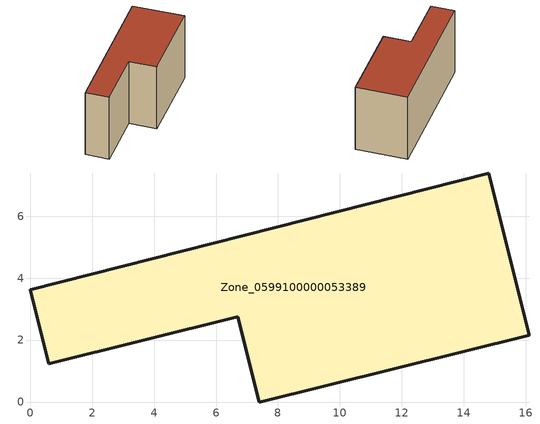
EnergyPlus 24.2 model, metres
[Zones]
Zone_0599100000053389
 floor ground (C_G): 0,3.63 14.8,7.4 16.11,2.16 7.39,0 6.7,2.76 0.6,1.23 z0
 wall outside (C_F): 14.8,7.4 0,3.63 0.6,1.23 6.7,2.76 7.39,0 16.11,2.16 14.8,7.4 z0:7.45
 roof outside (C_R): 16.11,2.16 14.8,7.4 0,3.63 0.6,1.23 6.7,2.76 7.39,0 z7.45
[BUILDING]
Pand.0599100000053389: North Axis=0; Terrain=City; Loads Convergence Tolerance Value=0.04; Temperature Convergence Tolerance Value=0.4; Solar Distribution=FullExterior; Maximum Number of Warmup Days=25; Minimum Number of Warmup Days=1
[Site:Location]
Rotterdam.The.Hague.AP_ZH_NLD Design_Conditions: Latitude=51.96; Longitude=4.45; Time Zone=1; Elevation=-4.5
[SITE:GROUNDTEMPERATURE:BUILDINGSURFACE]
18, 18, 18, 18, 18, 18, 18, 18, 18, 18, 18, 18
[MATERIAL] Thermal Absorptance=0.9; Solar Absorptance=0.7; Visible Absorptance=0.7
Name | Roughness | Thickness | Conductivity | Density | Specific Heat
G.TI.1975-1991 | MediumSmooth | 0.15 | 0.288461 | 540 | 1210
F.TI.1975-1991 | Rough | 0.3 | 0.230769 | 1920 | 840
R.TI.1975-1991 | MediumRough | 0.2 | 0.153846 | 1500 | 1000
[CONSTRUCTION]
C_G: G.TI.1975-1991
C_F: F.TI.1975-1991
C_R: R.TI.1975-1991
[ZONE]
Zone_0599100000053389: Type=1; Multiplier=1; Ceiling Height=Autocalculate; Volume=Autocalculate; Floor Area=autocalculate; Part of Total Floor Area=Yes
[ZONEINFILTRATION:DESIGNFLOWRATE]
Infil_Zone_0599100000053389: Zone or ZoneList or Space or SpaceList=Zone_0599100000053389; Schedule=AlwaysOn; Design Flow Rate Calculation Method=Flow/Area; Flow Rate per Floor Area=0.003; Constant Term Coefficient=1; Temperature Term Coefficient=0; Velocity Term Coefficient=0; Velocity Squared Term Coefficient=0
[HVACTEMPLATE:ZONE:IDEALLOADSAIRSYSTEM]
Zone_0599100000053389: Maximum Heating Supply Air Temperature=50; Minimum Cooling Supply Air Temperature=13; Maximum Heating Supply Air Humidity Ratio=0.0156; Minimum Cooling Supply Air Humidity Ratio=0.0077; Heating Limit=NoLimit; Cooling Limit=NoLimit; Dehumidification Control Type=ConstantSensibleHeatRatio; Cooling Sensible Heat Ratio=0.7; Dehumidification Setpoint=60; Humidification Control Type=None; Humidification Setpoint=30; Outdoor Air Method=None; Outdoor Air Flow Rate per Person=0.00944; Outdoor Air Flow Rate per Zone Floor Area=0; Outdoor Air Flow Rate per Zone=0; Demand Controlled Ventilation Type=None; Outdoor Air Economizer Type=NoEconomizer; Heat Recovery Type=None; Sensible Heat Recovery Effectiveness=0.7; Latent Heat Recovery Effectiveness=0.65
[ZONECONTROL:THERMOSTAT]
ThermostatControl_Zone_0599100000053389: Zone or ZoneList=Zone_0599100000053389; Control Type Schedule=DualSetpointControlType; Control 1=Thermostat_Zone_0599100000053389; Temperature Difference Between Cutout And Setpoint=0
[THERMOSTATSETPOINT:DUALSETPOINT]
Thermostat_Zone_0599100000053389: Heating Setpoint Temperature Schedule=HeatingSetpoint_Zone_0599100000053389; Cooling Setpoint Temperature Schedule=CoolingSetpoint_Zone_0599100000053389
[SCHEDULE:COMPACT]
HeatingSetpoint_Zone_0599100000053389: Through: 12/31, For: AllDays, Until: 24:00, 21
CoolingSetpoint_Zone_0599100000053389: Through: 12/31, For: AllDays, Until: 24:00, 24
DualSetpointControlType: Through: 12/31, For: AllDays, Until: 24:00, 4
AlwaysOn: Through: 12/31, For: AllDays, Until: 24:00, 1
